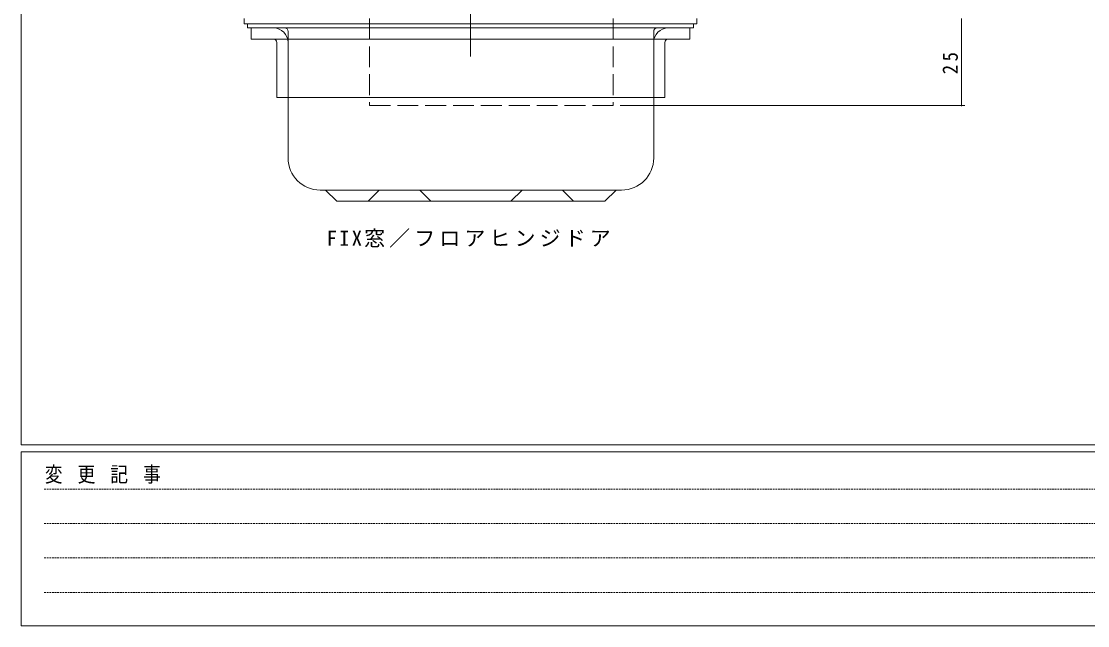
# Model space of a CAD drawing. Units: millimetres, scale not verified. Extents: x -567 to 567, y -403 to 403.
# Drawn here: x -562.7 to -256.5, y -403 to -229.3 of the extents above; entities that cross this region are included whole.
import ezdxf

# ---------------------------------------------------------------- set-up
doc = ezdxf.new("R2010")
doc.units = ezdxf.units.MM
doc.header["$LTSCALE"] = 2
for name, pattern in [('USER1', [0.375, 0.25, -0.125]), ('USER2', [13, 10, -1, 1, -1]), ('USER4', [4, 3, -1])]:
    doc.linetypes.add(name, pattern=pattern)
for name, color, linetype, lineweight in [('0-1_YKK_ZWAK', 7, 'Continuous', 18), ('0-4_YKK_12', 2, 'Continuous', 18), ('0-5_YKK_13', 4, 'Continuous', 18), ('0-6_YKK_D', 6, 'Continuous', 18)]:
    doc.layers.add(name, color=color, linetype=linetype, lineweight=lineweight)
doc.layers.add('0-2_USER1', color=7, linetype='Continuous')
doc.styles.add('ＭＳ ゴシック', font='')
doc.styles.get('ＭＳ ゴシック').set_extended_font_data('MS Gothic')

msp = doc.modelspace()

# ---------------------------------------------------------------- linework, layer by layer
at = {"layer": '0-1_YKK_ZWAK'}
for p, q in [((-562.726, -351), (-562.726, 399)), ((537.274, -351), (-562.726, -351)), ((-562.726, -403), (-562.726, -353)), ((483.274, -353), (-562.726, -353)), ((-562.726, -403), (483.274, -403))]:
    msp.add_line(p, q, dxfattribs=at)
at = {"layer": '0-1_YKK_ZWAK', "linetype": 'USER1'}
for p, q in [((-556.157, -363.732), (-201.596, -363.732)), ((-556.157, -373.63), (-201.596, -373.63)), ((-556.157, -383.528), (-201.596, -383.528)), ((-556.157, -393.426), (-201.596, -393.426))]:
    msp.add_line(p, q, dxfattribs=at)
at = {"layer": '0-4_YKK_12', "linetype": 'USER4'}
for p, q in [((-462.726, -228.5), (-462.726, -253.5)), ((-392.726, -228.5), (-392.726, -253.5)), ((-392.726, -253.5), (-462.726, -253.5))]:
    msp.add_line(p, q, dxfattribs=at)
at = {"layer": '0-5_YKK_13', "linetype": 'USER2'}
msp.add_line((-433.726, -239.4), (-433.726, -185.5), dxfattribs=at)
at = {"layer": '0-5_YKK_13'}
for p, q in [((-498.726, -228.5), (-498.726, -230)), ((-368.726, -228.5), (-368.726, -230)), ((-368.726, -230), (-498.726, -230)), ((-497.726, -230), (-497.726, -231.2)), ((-369.726, -231.2), (-497.726, -231.2)), ((-496.726, -231.2), (-496.726, -234.4)), ((-486.126, -232.2), (-486.126, -268.6)), ((-381.126, -232.2), (-381.126, -268.6)), ((-370.726, -231.2), (-370.726, -234.4)), ((-369.726, -230), (-369.726, -231.2)), ((-370.726, -234.4), (-496.726, -234.4)), ((-489.326, -235.4), (-489.326, -251.2)), ((-476.926, -277.8), (-390.326, -277.8)), ((-472.126, -281), (-475.326, -277.8)), ((-463.126, -281), (-459.926, -277.8)), ((-445.126, -281), (-448.326, -277.8)), ((-422.126, -281), (-418.926, -277.8)), ((-404.126, -281), (-407.326, -277.8)), ((-395.126, -281), (-391.926, -277.8)), ((-472.126, -281), (-395.126, -281))]:
    msp.add_line(p, q, dxfattribs=at)
msp.add_lwpolyline([(-377.926, -235.4), (-377.926, -251.2), (-489.326, -251.2)], dxfattribs=at)
for centre, radius, start, end in [((-490.326, -235.4), 4.2, 0, 90), ((-487.126, -232.2), 1, 0, 90), ((-376.926, -235.4), 4.2, 90, 180), ((-380.126, -232.2), 1, 90, 180), ((-490.326, -235.4), 1, 0, 90), ((-376.926, -235.4), 1, 90, 180), ((-476.926, -268.6), 9.2, 180, 270), ((-390.326, -268.6), 9.2, 270, 0)]:
    msp.add_arc(centre, radius, start, end, dxfattribs=at)
at = {"layer": '0-6_YKK_D'}
for p, q in [((-292.726, -228.5), (-292.726, -253.5)), ((-390.726, -253.5), (-291.726, -253.5))]:
    msp.add_line(p, q, dxfattribs=at)
for start, end in [(90, 270), (270, 90)]:
    msp.add_arc((-292.726, -253.5), 0.106, start, end, dxfattribs=at)

# ---------------------------------------------------------------- texts
at = {"layer": '0-1_YKK_ZWAK', "insert": (-555.991, -362.209), "char_height": 4.399, "attachment_point": 7, "style": 'ＭＳ ゴシック'}
msp.add_mtext('\\T1.23;\\W0.85;変\\~更\\~記\\~事', dxfattribs=at)
at = {"layer": '0-2_USER1', "insert": (-475.045, -294.339), "char_height": 4.399, "attachment_point": 7, "style": 'ＭＳ ゴシック'}
msp.add_mtext('\\T1.2;FIX窓／フロアヒンジドア', dxfattribs=at)
at = {"layer": '0-6_YKK_D', "color": 7, "insert": (-293.726, -244.52), "char_height": 4.399, "attachment_point": 7, "rotation": 90, "style": 'ＭＳ ゴシック'}
msp.add_mtext('\\T1.37;\\W0.9;25', dxfattribs=at)

doc.saveas('drawing.dxf')
